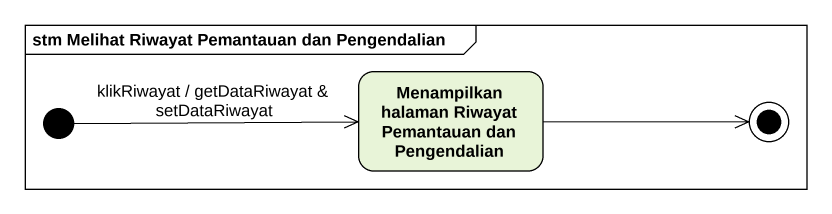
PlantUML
@startuml
mainframe stm Melihat Riwayat Pemantauan dan Pengendalian
hide empty description
state "Menampilkan halaman Riwayat Pemantauan dan Pengendalian" as Menampilkan_halaman_Riwayat
[*] -right-> Menampilkan_halaman_Riwayat : klikRiwayat / getDataRiwayat & setDataRiwayat
Menampilkan_halaman_Riwayat -right-> [*]
@enduml
